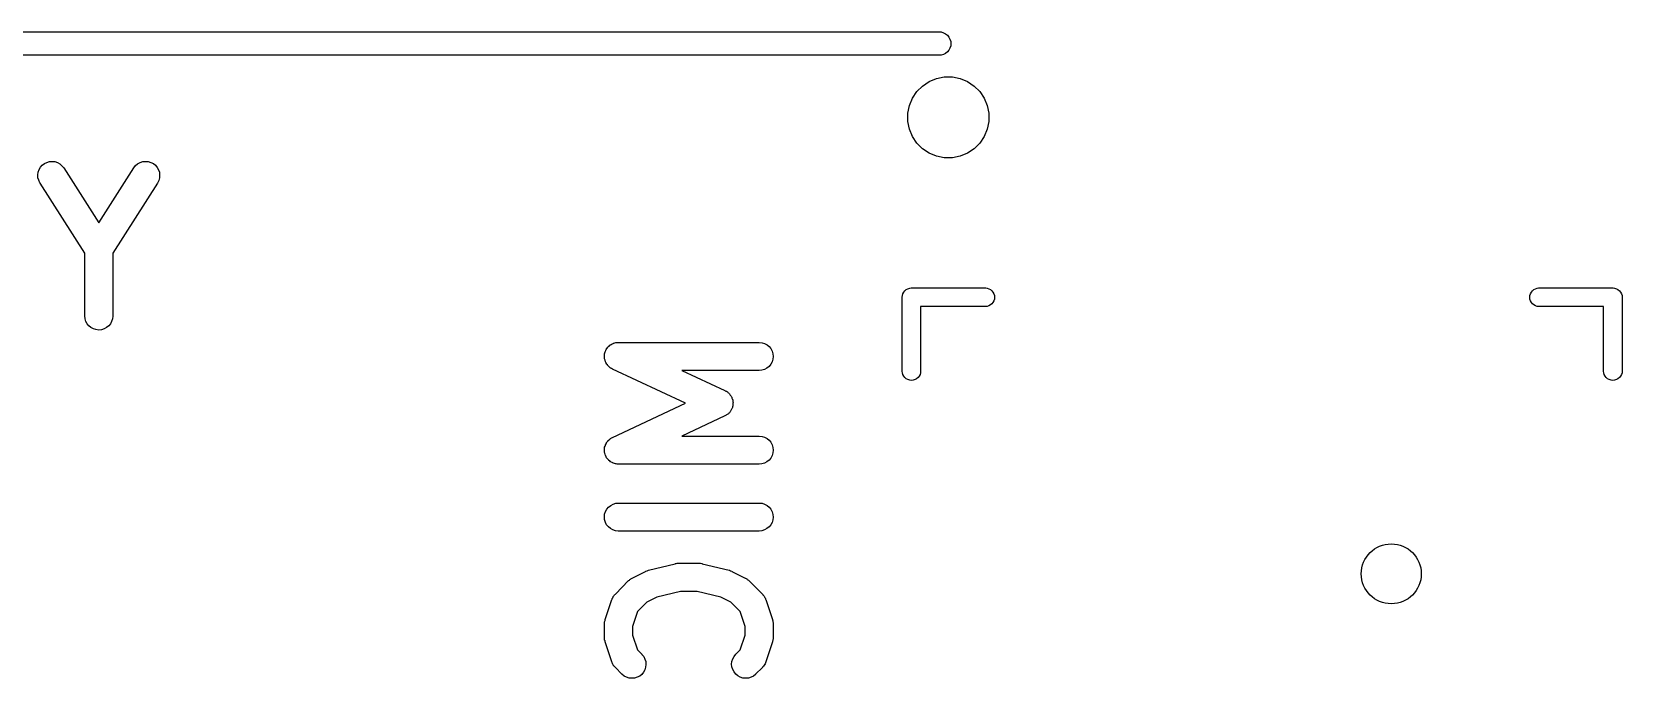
# Model space of a CAD drawing. Extents: x 99.2 to 141.2, y -118.7 to -76.
# Drawn here: x 131.88 to 140.5, y -105.39 to -101.89 of the extents above; entities that cross this region are included whole.
import ezdxf

# ---------------------------------------------------------------- set-up
doc = ezdxf.new("R2010")
doc.units = 0
doc.layers.add('BLACK', color=7, linetype='CONTINUOUS')

msp = doc.modelspace()

# ---------------------------------------------------------------- linework, layer by layer
at = {"layer": 'BLACK', "linetype": 'CONTINUOUS'}
for p, q in [((126.563, -101.886), (136.803, -101.886)), ((136.803, -101.886), (136.812, -101.887)), ((136.812, -101.887), (136.824, -101.891)), ((136.824, -101.891), (136.835, -101.897)), ((136.835, -101.897), (136.845, -101.905)), ((136.845, -101.905), (136.853, -101.915)), ((136.853, -101.915), (136.859, -101.926)), ((136.859, -101.926), (136.863, -101.938)), ((136.803, -102.013), (126.503, -102.013)), ((136.812, -102.013), (136.803, -102.013)), ((136.824, -102.009), (136.812, -102.013)), ((136.835, -102.003), (136.824, -102.009)), ((136.845, -101.995), (136.835, -102.003)), ((136.853, -101.985), (136.845, -101.995)), ((136.859, -101.974), (136.853, -101.985)), ((136.863, -101.962), (136.859, -101.974)), ((136.863, -101.938), (136.864, -101.95)), ((136.864, -101.95), (136.863, -101.962)), ((136.68, -102.21), (136.71, -102.18)), ((136.71, -102.18), (136.746, -102.156)), ((136.746, -102.156), (136.786, -102.139)), ((136.786, -102.139), (136.828, -102.131)), ((136.828, -102.131), (136.872, -102.131)), ((136.872, -102.131), (136.914, -102.139)), ((136.914, -102.139), (136.954, -102.156)), ((136.954, -102.156), (136.99, -102.18)), ((136.99, -102.18), (137.02, -102.21)), ((136.639, -102.286), (136.656, -102.246)), ((136.656, -102.246), (136.68, -102.21)), ((137.02, -102.21), (137.044, -102.246)), ((137.044, -102.246), (137.061, -102.286)), ((136.631, -102.328), (136.639, -102.286)), ((136.631, -102.372), (136.631, -102.328)), ((137.061, -102.286), (137.069, -102.328)), ((137.069, -102.328), (137.069, -102.372)), ((136.639, -102.414), (136.631, -102.372)), ((136.656, -102.454), (136.639, -102.414)), ((137.061, -102.414), (137.044, -102.454)), ((137.069, -102.372), (137.061, -102.414)), ((136.68, -102.49), (136.656, -102.454)), ((136.71, -102.52), (136.68, -102.49)), ((136.746, -102.544), (136.71, -102.52)), ((136.99, -102.52), (136.954, -102.544)), ((137.02, -102.49), (136.99, -102.52)), ((137.044, -102.454), (137.02, -102.49)), ((131.924, -102.633), (131.931, -102.62)), ((131.931, -102.62), (131.941, -102.609)), ((131.941, -102.609), (131.953, -102.6)), ((131.953, -102.6), (131.966, -102.594)), ((131.966, -102.594), (131.98, -102.59)), ((131.98, -102.59), (131.995, -102.589)), ((131.995, -102.589), (132.01, -102.59)), ((132.01, -102.59), (132.024, -102.595)), ((132.024, -102.595), (132.037, -102.602)), ((132.037, -102.602), (132.048, -102.612)), ((132.048, -102.612), (132.058, -102.624)), ((132.438, -102.623), (132.447, -102.611)), ((132.447, -102.611), (132.458, -102.602)), ((132.458, -102.602), (132.471, -102.595)), ((132.471, -102.595), (132.486, -102.59)), ((132.486, -102.59), (132.5, -102.589)), ((132.5, -102.589), (132.515, -102.59)), ((132.515, -102.59), (132.529, -102.594)), ((132.529, -102.594), (132.543, -102.601)), ((132.543, -102.601), (132.554, -102.61)), ((132.554, -102.61), (132.564, -102.621)), ((132.564, -102.621), (132.571, -102.634)), ((136.786, -102.561), (136.746, -102.544)), ((136.828, -102.569), (136.786, -102.561)), ((136.872, -102.569), (136.828, -102.569)), ((136.914, -102.561), (136.872, -102.569)), ((136.954, -102.544), (136.914, -102.561)), ((131.917, -102.662), (131.919, -102.647)), ((131.918, -102.677), (131.917, -102.662)), ((131.922, -102.691), (131.918, -102.677)), ((131.919, -102.647), (131.924, -102.633)), ((131.928, -102.705), (131.922, -102.691)), ((131.929, -102.706), (131.928, -102.705)), ((132.171, -103.086), (131.929, -102.706)), ((132.058, -102.624), (132.247, -102.922)), ((132.247, -102.922), (132.437, -102.624)), ((132.566, -102.706), (132.323, -103.086)), ((132.437, -102.624), (132.438, -102.623)), ((132.572, -102.692), (132.566, -102.706)), ((132.571, -102.634), (132.576, -102.648)), ((132.576, -102.678), (132.572, -102.692)), ((132.576, -102.648), (132.577, -102.663)), ((132.577, -102.663), (132.576, -102.678)), ((132.171, -103.427), (132.171, -103.086)), ((132.323, -103.086), (132.323, -103.427)), ((136.601, -103.316), (136.604, -103.306)), ((136.604, -103.306), (136.609, -103.297)), ((136.609, -103.297), (136.615, -103.29)), ((136.615, -103.29), (136.622, -103.284)), ((136.622, -103.284), (136.631, -103.279)), ((136.631, -103.279), (136.641, -103.276)), ((136.641, -103.276), (136.648, -103.275)), ((136.648, -103.275), (136.65, -103.275)), ((136.65, -103.275), (136.653, -103.275)), ((136.653, -103.275), (137.053, -103.275)), ((137.053, -103.275), (137.06, -103.276)), ((137.06, -103.276), (137.07, -103.279)), ((137.07, -103.279), (137.078, -103.284)), ((137.078, -103.284), (137.086, -103.29)), ((137.086, -103.29), (137.092, -103.297)), ((137.092, -103.297), (137.097, -103.306)), ((137.097, -103.306), (137.1, -103.316)), ((140.001, -103.316), (140.004, -103.306)), ((140.004, -103.306), (140.009, -103.297)), ((140.009, -103.297), (140.015, -103.29)), ((140.015, -103.29), (140.022, -103.284)), ((140.022, -103.284), (140.031, -103.279)), ((140.031, -103.279), (140.041, -103.276)), ((140.041, -103.276), (140.048, -103.275)), ((140.048, -103.275), (140.448, -103.275)), ((140.448, -103.275), (140.45, -103.275)), ((140.45, -103.275), (140.453, -103.275)), ((140.453, -103.275), (140.46, -103.276)), ((140.46, -103.276), (140.47, -103.279)), ((140.47, -103.279), (140.478, -103.284)), ((140.478, -103.284), (140.486, -103.29)), ((140.486, -103.29), (140.492, -103.297)), ((140.492, -103.297), (140.497, -103.306)), ((140.497, -103.306), (140.5, -103.316)), ((136.6, -103.325), (136.601, -103.316)), ((136.6, -103.328), (136.6, -103.325)), ((136.6, -103.728), (136.6, -103.328)), ((137.053, -103.375), (136.7, -103.375)), ((136.7, -103.375), (136.7, -103.728)), ((137.06, -103.375), (137.053, -103.375)), ((137.07, -103.372), (137.06, -103.375)), ((137.078, -103.367), (137.07, -103.372)), ((137.086, -103.361), (137.078, -103.367)), ((137.092, -103.353), (137.086, -103.361)), ((137.097, -103.345), (137.092, -103.353)), ((137.1, -103.335), (137.097, -103.345)), ((137.1, -103.316), (137.101, -103.325)), ((137.101, -103.325), (137.1, -103.335)), ((140, -103.325), (140.001, -103.316)), ((140.001, -103.335), (140, -103.325)), ((140.004, -103.345), (140.001, -103.335)), ((140.009, -103.353), (140.004, -103.345)), ((140.015, -103.361), (140.009, -103.353)), ((140.022, -103.367), (140.015, -103.361)), ((140.031, -103.372), (140.022, -103.367)), ((140.041, -103.375), (140.031, -103.372)), ((140.048, -103.375), (140.041, -103.375)), ((140.4, -103.375), (140.048, -103.375)), ((140.4, -103.728), (140.4, -103.375)), ((140.5, -103.316), (140.501, -103.325)), ((140.501, -103.325), (140.5, -103.328)), ((140.5, -103.328), (140.5, -103.728)), ((132.173, -103.442), (132.171, -103.427)), ((132.177, -103.456), (132.173, -103.442)), ((132.184, -103.469), (132.177, -103.456)), ((132.193, -103.48), (132.184, -103.469)), ((132.205, -103.49), (132.193, -103.48)), ((132.301, -103.481), (132.289, -103.49)), ((132.31, -103.47), (132.301, -103.481)), ((132.317, -103.457), (132.31, -103.47)), ((132.322, -103.443), (132.317, -103.457)), ((132.323, -103.428), (132.322, -103.443)), ((132.323, -103.427), (132.323, -103.428)), ((132.218, -103.497), (132.205, -103.49)), ((132.232, -103.501), (132.218, -103.497)), ((132.247, -103.503), (132.232, -103.501)), ((132.262, -103.502), (132.247, -103.503)), ((132.276, -103.497), (132.262, -103.502)), ((132.289, -103.49), (132.276, -103.497)), ((135.052, -103.571), (135.057, -103.57)), ((135.057, -103.57), (135.063, -103.57)), ((135.063, -103.57), (135.825, -103.57)), ((135.825, -103.57), (135.826, -103.57)), ((135.826, -103.57), (135.841, -103.572)), ((134.987, -103.642), (134.988, -103.636)), ((134.987, -103.644), (134.987, -103.642)), ((134.987, -103.646), (134.987, -103.644)), ((134.987, -103.651), (134.987, -103.646)), ((134.988, -103.657), (134.987, -103.651)), ((134.988, -103.631), (134.989, -103.629)), ((134.988, -103.636), (134.988, -103.631)), ((134.989, -103.627), (134.991, -103.622)), ((134.989, -103.629), (134.989, -103.627)), ((134.991, -103.622), (134.993, -103.617)), ((134.993, -103.617), (134.994, -103.615)), ((134.994, -103.613), (134.997, -103.609)), ((134.994, -103.615), (134.994, -103.613)), ((134.997, -103.609), (135, -103.604)), ((135, -103.604), (135.001, -103.602)), ((135.001, -103.602), (135.002, -103.601)), ((135.002, -103.601), (135.006, -103.596)), ((135.006, -103.596), (135.009, -103.592)), ((135.009, -103.592), (135.011, -103.591)), ((135.011, -103.591), (135.012, -103.59)), ((135.012, -103.59), (135.017, -103.586)), ((135.017, -103.586), (135.021, -103.583)), ((135.021, -103.583), (135.022, -103.582)), ((135.022, -103.582), (135.024, -103.581)), ((135.024, -103.581), (135.029, -103.578)), ((135.029, -103.578), (135.034, -103.576)), ((135.034, -103.576), (135.036, -103.575)), ((135.036, -103.575), (135.037, -103.574)), ((135.037, -103.574), (135.043, -103.573)), ((135.043, -103.573), (135.048, -103.571)), ((135.048, -103.571), (135.05, -103.571)), ((135.05, -103.571), (135.052, -103.571)), ((135.841, -103.572), (135.855, -103.576)), ((135.855, -103.576), (135.868, -103.583)), ((135.868, -103.583), (135.88, -103.593)), ((135.88, -103.593), (135.889, -103.604)), ((135.889, -103.604), (135.896, -103.618)), ((135.896, -103.618), (135.9, -103.632)), ((135.9, -103.632), (135.901, -103.647)), ((135.901, -103.647), (135.9, -103.661)), ((134.988, -103.659), (134.988, -103.657)), ((134.988, -103.66), (134.988, -103.659)), ((134.99, -103.666), (134.988, -103.66)), ((134.991, -103.671), (134.99, -103.666)), ((134.992, -103.673), (134.991, -103.671)), ((134.992, -103.675), (134.992, -103.673)), ((134.995, -103.68), (134.992, -103.675)), ((134.998, -103.685), (134.995, -103.68)), ((134.999, -103.686), (134.998, -103.685)), ((134.999, -103.688), (134.999, -103.686)), ((135.003, -103.692), (134.999, -103.688)), ((135.006, -103.697), (135.003, -103.692)), ((135.008, -103.698), (135.006, -103.697)), ((135.009, -103.699), (135.008, -103.698)), ((135.013, -103.703), (135.009, -103.699)), ((135.017, -103.707), (135.013, -103.703)), ((135.019, -103.708), (135.017, -103.707)), ((135.02, -103.709), (135.019, -103.708)), ((135.025, -103.712), (135.02, -103.709)), ((135.03, -103.715), (135.025, -103.712)), ((135.031, -103.715), (135.03, -103.715)), ((135.427, -103.9), (135.031, -103.715)), ((135.825, -103.722), (135.407, -103.722)), ((135.407, -103.722), (135.64, -103.831)), ((135.84, -103.721), (135.825, -103.722)), ((135.854, -103.717), (135.84, -103.721)), ((135.867, -103.71), (135.854, -103.717)), ((135.879, -103.7), (135.867, -103.71)), ((135.888, -103.689), (135.879, -103.7)), ((135.895, -103.676), (135.888, -103.689)), ((135.9, -103.661), (135.895, -103.676)), ((136.601, -103.735), (136.6, -103.728)), ((136.604, -103.745), (136.601, -103.735)), ((136.7, -103.735), (136.697, -103.745)), ((136.7, -103.728), (136.7, -103.735)), ((140.401, -103.735), (140.4, -103.728)), ((140.404, -103.745), (140.401, -103.735)), ((140.5, -103.735), (140.497, -103.745)), ((140.5, -103.728), (140.5, -103.735)), ((136.609, -103.753), (136.604, -103.745)), ((136.615, -103.761), (136.609, -103.753)), ((136.622, -103.767), (136.615, -103.761)), ((136.631, -103.772), (136.622, -103.767)), ((136.641, -103.775), (136.631, -103.772)), ((136.65, -103.776), (136.641, -103.775)), ((136.66, -103.775), (136.65, -103.776)), ((136.67, -103.772), (136.66, -103.775)), ((136.678, -103.767), (136.67, -103.772)), ((136.686, -103.761), (136.678, -103.767)), ((136.692, -103.753), (136.686, -103.761)), ((136.697, -103.745), (136.692, -103.753)), ((140.409, -103.753), (140.404, -103.745)), ((140.415, -103.761), (140.409, -103.753)), ((140.422, -103.767), (140.415, -103.761)), ((140.431, -103.772), (140.422, -103.767)), ((140.441, -103.775), (140.431, -103.772)), ((140.45, -103.776), (140.441, -103.775)), ((140.46, -103.775), (140.45, -103.776)), ((140.47, -103.772), (140.46, -103.775)), ((140.478, -103.767), (140.47, -103.772)), ((140.486, -103.761), (140.478, -103.767)), ((140.492, -103.753), (140.486, -103.761)), ((140.497, -103.745), (140.492, -103.753)), ((135.031, -104.085), (135.427, -103.9)), ((135.64, -103.831), (135.641, -103.832)), ((135.641, -103.832), (135.644, -103.834)), ((135.644, -103.834), (135.648, -103.835)), ((135.648, -103.835), (135.65, -103.837)), ((135.65, -103.837), (135.653, -103.839)), ((135.653, -103.839), (135.656, -103.842)), ((135.656, -103.842), (135.659, -103.844)), ((135.659, -103.844), (135.662, -103.847)), ((135.662, -103.847), (135.664, -103.849)), ((135.664, -103.849), (135.667, -103.853)), ((135.667, -103.853), (135.669, -103.856)), ((135.669, -103.856), (135.671, -103.859)), ((135.671, -103.859), (135.673, -103.861)), ((135.673, -103.861), (135.675, -103.865)), ((135.675, -103.865), (135.677, -103.868)), ((135.677, -103.868), (135.678, -103.872)), ((135.678, -103.872), (135.679, -103.875)), ((135.679, -103.875), (135.68, -103.879)), ((135.68, -103.879), (135.682, -103.882)), ((135.682, -103.882), (135.682, -103.886)), ((135.682, -103.886), (135.683, -103.889)), ((135.683, -103.912), (135.682, -103.915)), ((135.683, -103.889), (135.683, -103.893)), ((135.683, -103.893), (135.684, -103.897)), ((135.684, -103.897), (135.683, -103.901)), ((135.683, -103.901), (135.683, -103.904)), ((135.683, -103.904), (135.683, -103.908)), ((135.683, -103.908), (135.683, -103.912)), ((135.64, -103.969), (135.407, -104.078)), ((135.643, -103.967), (135.64, -103.969)), ((135.647, -103.965), (135.643, -103.967)), ((135.649, -103.963), (135.647, -103.965)), ((135.652, -103.962), (135.649, -103.963)), ((135.655, -103.959), (135.652, -103.962)), ((135.659, -103.957), (135.655, -103.959)), ((135.661, -103.954), (135.659, -103.957)), ((135.664, -103.952), (135.661, -103.954)), ((135.666, -103.949), (135.664, -103.952)), ((135.669, -103.946), (135.666, -103.949)), ((135.67, -103.943), (135.669, -103.946)), ((135.672, -103.94), (135.67, -103.943)), ((135.674, -103.936), (135.672, -103.94)), ((135.676, -103.933), (135.674, -103.936)), ((135.677, -103.93), (135.676, -103.933)), ((135.679, -103.926), (135.677, -103.93)), ((135.68, -103.923), (135.679, -103.926)), ((135.681, -103.919), (135.68, -103.923)), ((135.682, -103.915), (135.681, -103.919)), ((135.026, -104.088), (135.031, -104.085)), ((135.407, -104.078), (135.825, -104.078)), ((135.825, -104.078), (135.826, -104.078)), ((135.826, -104.078), (135.841, -104.08)), ((135.841, -104.08), (135.855, -104.084)), ((135.855, -104.084), (135.868, -104.091)), ((134.987, -104.154), (134.988, -104.148)), ((134.987, -104.155), (134.987, -104.154)), ((134.987, -104.157), (134.987, -104.155)), ((134.988, -104.163), (134.987, -104.157)), ((134.988, -104.139), (134.99, -104.133)), ((134.988, -104.141), (134.988, -104.139)), ((134.988, -104.142), (134.988, -104.141)), ((134.988, -104.148), (134.988, -104.142)), ((134.988, -104.168), (134.988, -104.163)), ((134.989, -104.17), (134.988, -104.168)), ((134.989, -104.172), (134.989, -104.17)), ((134.991, -104.177), (134.989, -104.172)), ((134.99, -104.133), (134.992, -104.128)), ((134.992, -104.126), (134.993, -104.125)), ((134.992, -104.128), (134.992, -104.126)), ((134.993, -104.125), (134.996, -104.12)), ((134.996, -104.12), (134.998, -104.114)), ((134.998, -104.114), (134.999, -104.113)), ((134.999, -104.113), (135, -104.112)), ((135, -104.112), (135.004, -104.107)), ((135.004, -104.107), (135.007, -104.103)), ((135.007, -104.103), (135.008, -104.101)), ((135.008, -104.101), (135.009, -104.1)), ((135.009, -104.1), (135.014, -104.096)), ((135.014, -104.096), (135.018, -104.093)), ((135.018, -104.093), (135.02, -104.092)), ((135.02, -104.092), (135.021, -104.091)), ((135.021, -104.091), (135.026, -104.088)), ((135.868, -104.091), (135.88, -104.101)), ((135.88, -104.101), (135.889, -104.112)), ((135.889, -104.112), (135.896, -104.126)), ((135.9, -104.169), (135.895, -104.184)), ((135.896, -104.126), (135.9, -104.14)), ((135.9, -104.14), (135.901, -104.155)), ((135.901, -104.155), (135.9, -104.169)), ((134.992, -104.183), (134.991, -104.177)), ((134.993, -104.184), (134.992, -104.183)), ((134.994, -104.186), (134.993, -104.184)), ((134.997, -104.191), (134.994, -104.186)), ((134.999, -104.196), (134.997, -104.191)), ((135, -104.197), (134.999, -104.196)), ((135.001, -104.199), (135, -104.197)), ((135.005, -104.203), (135.001, -104.199)), ((135.009, -104.207), (135.005, -104.203)), ((135.01, -104.209), (135.009, -104.207)), ((135.011, -104.21), (135.01, -104.209)), ((135.016, -104.213), (135.011, -104.21)), ((135.02, -104.217), (135.016, -104.213)), ((135.022, -104.218), (135.02, -104.217)), ((135.023, -104.219), (135.022, -104.218)), ((135.028, -104.221), (135.023, -104.219)), ((135.033, -104.224), (135.028, -104.221)), ((135.035, -104.225), (135.033, -104.224)), ((135.036, -104.225), (135.035, -104.225)), ((135.042, -104.227), (135.036, -104.225)), ((135.047, -104.229), (135.042, -104.227)), ((135.049, -104.229), (135.047, -104.229)), ((135.051, -104.229), (135.049, -104.229)), ((135.056, -104.23), (135.051, -104.229)), ((135.062, -104.23), (135.056, -104.23)), ((135.063, -104.23), (135.062, -104.23)), ((135.825, -104.23), (135.063, -104.23)), ((135.84, -104.229), (135.825, -104.23)), ((135.854, -104.225), (135.84, -104.229)), ((135.867, -104.218), (135.854, -104.225)), ((135.879, -104.208), (135.867, -104.218)), ((135.888, -104.197), (135.879, -104.208)), ((135.895, -104.184), (135.888, -104.197)), ((134.987, -104.516), (134.988, -104.502)), ((134.988, -104.531), (134.987, -104.516)), ((134.988, -104.502), (134.993, -104.487)), ((134.993, -104.487), (135, -104.474)), ((135, -104.474), (135.009, -104.463)), ((135.009, -104.463), (135.021, -104.454)), ((135.021, -104.454), (135.034, -104.447)), ((135.034, -104.447), (135.048, -104.442)), ((135.048, -104.442), (135.063, -104.441)), ((135.063, -104.441), (135.825, -104.441)), ((135.825, -104.441), (135.826, -104.441)), ((135.826, -104.441), (135.841, -104.442)), ((135.841, -104.442), (135.855, -104.447)), ((135.855, -104.447), (135.868, -104.454)), ((135.868, -104.454), (135.88, -104.464)), ((135.88, -104.464), (135.889, -104.475)), ((135.889, -104.475), (135.896, -104.488)), ((135.896, -104.488), (135.9, -104.503)), ((135.9, -104.503), (135.901, -104.518)), ((135.901, -104.518), (135.9, -104.532)), ((134.992, -104.546), (134.988, -104.531)), ((134.999, -104.559), (134.992, -104.546)), ((135.009, -104.57), (134.999, -104.559)), ((135.02, -104.58), (135.009, -104.57)), ((135.033, -104.587), (135.02, -104.58)), ((135.047, -104.592), (135.033, -104.587)), ((135.062, -104.593), (135.047, -104.592)), ((135.063, -104.593), (135.062, -104.593)), ((135.825, -104.593), (135.063, -104.593)), ((135.84, -104.592), (135.825, -104.593)), ((135.854, -104.587), (135.84, -104.592)), ((135.867, -104.58), (135.854, -104.587)), ((135.879, -104.571), (135.867, -104.58)), ((135.888, -104.56), (135.879, -104.571)), ((135.895, -104.546), (135.888, -104.56)), ((135.9, -104.532), (135.895, -104.546)), ((135.226, -104.806), (135.371, -104.77)), ((135.371, -104.77), (135.372, -104.769)), ((135.372, -104.769), (135.374, -104.769)), ((135.374, -104.769), (135.375, -104.769)), ((135.375, -104.769), (135.381, -104.768)), ((135.381, -104.768), (135.387, -104.767)), ((135.387, -104.767), (135.388, -104.767)), ((135.388, -104.767), (135.39, -104.767)), ((135.39, -104.767), (135.499, -104.767)), ((135.499, -104.767), (135.5, -104.767)), ((135.5, -104.767), (135.501, -104.768)), ((135.501, -104.768), (135.502, -104.767)), ((135.502, -104.767), (135.508, -104.768)), ((135.508, -104.768), (135.514, -104.769)), ((135.514, -104.769), (135.516, -104.769)), ((135.516, -104.769), (135.517, -104.77)), ((135.517, -104.77), (135.662, -104.806)), ((135.046, -104.935), (135.118, -104.862)), ((135.118, -104.862), (135.119, -104.861)), ((135.119, -104.861), (135.122, -104.859)), ((135.122, -104.859), (135.125, -104.856)), ((135.125, -104.856), (135.128, -104.854)), ((135.128, -104.854), (135.13, -104.852)), ((135.13, -104.852), (135.134, -104.85)), ((135.134, -104.85), (135.138, -104.848)), ((135.138, -104.848), (135.21, -104.812)), ((135.21, -104.812), (135.211, -104.811)), ((135.211, -104.811), (135.212, -104.811)), ((135.212, -104.811), (135.219, -104.809)), ((135.212, -104.811), (135.212, -104.811)), ((135.219, -104.809), (135.225, -104.806)), ((135.225, -104.806), (135.226, -104.806)), ((135.226, -104.806), (135.226, -104.806)), ((135.662, -104.806), (135.663, -104.806)), ((135.663, -104.806), (135.664, -104.806)), ((135.664, -104.806), (135.664, -104.806)), ((135.664, -104.806), (135.67, -104.809)), ((135.67, -104.809), (135.677, -104.811)), ((135.677, -104.811), (135.677, -104.812)), ((135.677, -104.812), (135.678, -104.812)), ((135.678, -104.812), (135.75, -104.848)), ((135.75, -104.848), (135.751, -104.848)), ((135.751, -104.848), (135.755, -104.851)), ((135.755, -104.851), (135.759, -104.853)), ((135.759, -104.853), (135.761, -104.855)), ((135.761, -104.855), (135.764, -104.857)), ((135.764, -104.857), (135.767, -104.86)), ((135.767, -104.86), (135.77, -104.862)), ((135.77, -104.862), (135.843, -104.935)), ((135.034, -104.95), (135.035, -104.948)), ((135.035, -104.948), (135.036, -104.946)), ((135.036, -104.946), (135.039, -104.942)), ((135.039, -104.942), (135.042, -104.938)), ((135.042, -104.938), (135.044, -104.937)), ((135.044, -104.937), (135.046, -104.935)), ((135.399, -104.92), (135.271, -104.952)), ((135.489, -104.92), (135.399, -104.92)), ((135.617, -104.952), (135.489, -104.92)), ((135.843, -104.935), (135.843, -104.936)), ((135.843, -104.936), (135.845, -104.937)), ((135.845, -104.937), (135.846, -104.939)), ((135.846, -104.939), (135.849, -104.943)), ((135.849, -104.943), (135.853, -104.947)), ((135.853, -104.947), (135.854, -104.949)), ((134.991, -105.073), (135.027, -104.965)), ((135.027, -104.964), (135.028, -104.962)), ((135.027, -104.965), (135.027, -104.964)), ((135.028, -104.962), (135.029, -104.959)), ((135.029, -104.959), (135.032, -104.955)), ((135.032, -104.955), (135.034, -104.95)), ((135.166, -105.03), (135.139, -105.11)), ((135.217, -104.979), (135.166, -105.03)), ((135.271, -104.952), (135.217, -104.979)), ((135.671, -104.979), (135.617, -104.952)), ((135.722, -105.03), (135.671, -104.979)), ((135.749, -105.11), (135.722, -105.03)), ((135.854, -104.949), (135.855, -104.951)), ((135.855, -104.951), (135.857, -104.956)), ((135.857, -104.956), (135.86, -104.96)), ((135.86, -104.96), (135.86, -104.963)), ((135.86, -104.963), (135.861, -104.965)), ((135.861, -104.965), (135.897, -105.073)), ((134.987, -105.092), (134.988, -105.088)), ((134.987, -105.096), (134.987, -105.092)), ((134.987, -105.098), (134.987, -105.096)), ((134.987, -105.17), (134.987, -105.098)), ((134.988, -105.085), (134.989, -105.082)), ((134.988, -105.088), (134.988, -105.085)), ((134.989, -105.082), (134.99, -105.078)), ((134.99, -105.078), (134.991, -105.073)), ((135.139, -105.11), (135.139, -105.158)), ((135.749, -105.158), (135.749, -105.11)), ((135.897, -105.073), (135.898, -105.074)), ((135.898, -105.074), (135.899, -105.079)), ((135.899, -105.079), (135.9, -105.083)), ((135.9, -105.083), (135.9, -105.086)), ((135.9, -105.086), (135.901, -105.089)), ((135.901, -105.089), (135.901, -105.093)), ((135.901, -105.093), (135.901, -105.098)), ((135.901, -105.098), (135.901, -105.17)), ((134.987, -105.174), (134.987, -105.17)), ((134.987, -105.179), (134.987, -105.174)), ((134.988, -105.182), (134.987, -105.179)), ((134.988, -105.185), (134.988, -105.182)), ((134.99, -105.189), (134.988, -105.185)), ((134.99, -105.193), (134.99, -105.189)), ((134.991, -105.194), (134.99, -105.193)), ((135.027, -105.303), (134.991, -105.194)), ((135.139, -105.158), (135.166, -105.238)), ((135.722, -105.238), (135.749, -105.158)), ((135.897, -105.194), (135.861, -105.303)), ((135.898, -105.19), (135.897, -105.194)), ((135.9, -105.186), (135.898, -105.19)), ((135.901, -105.18), (135.9, -105.183)), ((135.9, -105.183), (135.9, -105.186)), ((135.901, -105.17), (135.901, -105.171)), ((135.901, -105.171), (135.901, -105.175)), ((135.901, -105.175), (135.901, -105.18)), ((135.166, -105.238), (135.19, -105.261)), ((135.19, -105.261), (135.19, -105.262)), ((135.19, -105.262), (135.2, -105.274)), ((135.2, -105.274), (135.206, -105.287)), ((135.206, -105.287), (135.211, -105.301)), ((135.678, -105.3), (135.682, -105.286)), ((135.682, -105.286), (135.689, -105.273)), ((135.689, -105.273), (135.699, -105.261)), ((135.699, -105.261), (135.722, -105.238)), ((135.028, -105.305), (135.027, -105.303)), ((135.029, -105.307), (135.028, -105.305)), ((135.031, -105.312), (135.029, -105.307)), ((135.033, -105.317), (135.031, -105.312)), ((135.034, -105.318), (135.033, -105.317)), ((135.035, -105.32), (135.034, -105.318)), ((135.039, -105.325), (135.035, -105.32)), ((135.042, -105.329), (135.039, -105.325)), ((135.043, -105.33), (135.042, -105.329)), ((135.045, -105.332), (135.043, -105.33)), ((135.046, -105.333), (135.045, -105.332)), ((135.082, -105.369), (135.046, -105.333)), ((135.093, -105.379), (135.082, -105.369)), ((135.106, -105.386), (135.093, -105.379)), ((135.178, -105.379), (135.164, -105.386)), ((135.189, -105.37), (135.178, -105.379)), ((135.199, -105.358), (135.189, -105.37)), ((135.206, -105.345), (135.199, -105.358)), ((135.21, -105.331), (135.206, -105.345)), ((135.212, -105.316), (135.21, -105.331)), ((135.211, -105.301), (135.212, -105.316)), ((135.676, -105.315), (135.678, -105.3)), ((135.678, -105.33), (135.676, -105.315)), ((135.682, -105.344), (135.678, -105.33)), ((135.689, -105.357), (135.682, -105.344)), ((135.698, -105.369), (135.689, -105.357)), ((135.71, -105.378), (135.698, -105.369)), ((135.723, -105.385), (135.71, -105.378)), ((135.794, -105.379), (135.781, -105.386)), ((135.806, -105.37), (135.794, -105.379)), ((135.843, -105.333), (135.806, -105.369)), ((135.806, -105.369), (135.806, -105.37)), ((135.844, -105.331), (135.843, -105.333)), ((135.846, -105.33), (135.844, -105.331)), ((135.849, -105.325), (135.846, -105.33)), ((135.852, -105.321), (135.849, -105.325)), ((135.853, -105.319), (135.852, -105.321)), ((135.855, -105.318), (135.853, -105.319)), ((135.857, -105.313), (135.855, -105.318)), ((135.859, -105.308), (135.857, -105.313)), ((135.86, -105.306), (135.859, -105.308)), ((135.861, -105.304), (135.86, -105.306)), ((135.861, -105.303), (135.861, -105.304)), ((135.121, -105.39), (135.106, -105.386)), ((135.135, -105.391), (135.121, -105.39)), ((135.15, -105.39), (135.135, -105.391)), ((135.164, -105.386), (135.15, -105.39)), ((135.737, -105.39), (135.723, -105.385)), ((135.752, -105.391), (135.737, -105.39)), ((135.767, -105.39), (135.752, -105.391)), ((135.781, -105.386), (135.767, -105.39))]:
    msp.add_line(p, q, dxfattribs=at)
at = {"layer": 'BLACK'}
msp.add_circle((139.25, -104.825), 0.1625, dxfattribs=at)

doc.saveas('drawing.dxf')
